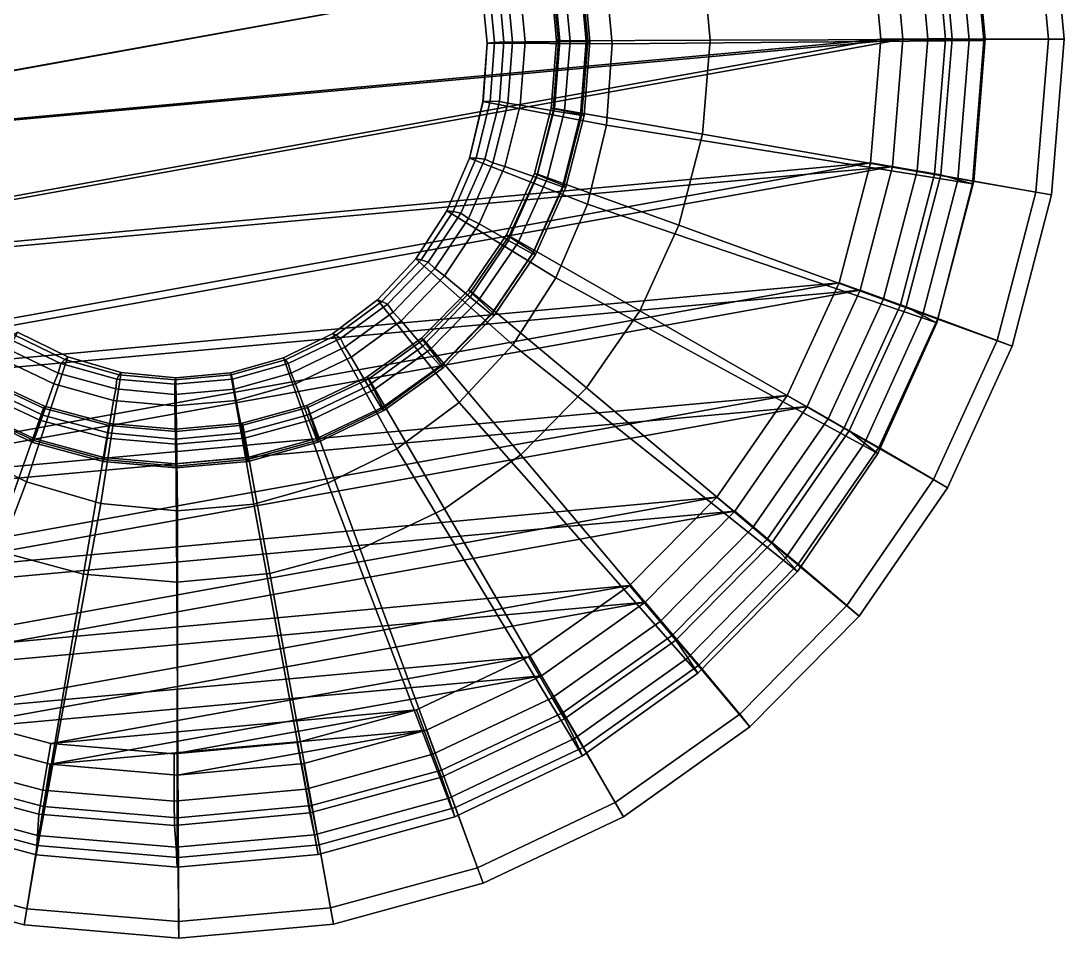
# Model space of a CAD drawing. Extents: x 0.43 to 2.23, y 0.05 to 1.87.
# Drawn here: x 1.174 to 2.232, y 0.051 to 0.981 of the extents above; entities that cross this region are included whole.
import ezdxf

# ---------------------------------------------------------------- set-up
doc = ezdxf.new("R2010")
doc.units = 0
doc.layers.add('NURBS', color=15, linetype='CONTINUOUS')

msp = doc.modelspace()

# ---------------------------------------------------------------- linework, layer by layer
at = {"layer": 'NURBS', "color": 0}
for points in [[(0.5882, 0.958073, 0.005028), (2.022212, 1.216756, 0.00505), (0.598737, 1.08731, 0.005031)], [(2.056283, 1.091575, 0.005048), (2.022212, 1.216756, 0.00505), (0.5882, 0.958073, 0.005028)], [(0.606541, 0.956554, 0.048668), (0.616936, 1.081928, 0.048703), (2.001336, 1.209126, 0.048917)], [(2.034323, 1.087738, 0.048889), (0.606541, 0.956554, 0.048668), (2.001336, 1.209126, 0.048917)], [(1.872671, 0.961257, 1.457897), (1.863856, 1.056388, 1.457897), (2.217054, 1.120073, 0.165889), (2.231674, 0.962263, 0.165889)], [(2.151714, 0.962257, 0.021922), (2.215684, 0.962297, 0.085466), (2.201337, 1.117199, 0.085466), (2.138426, 1.105884, 0.021926)], [(2.231674, 0.962263, 0.165889), (2.217054, 1.120073, 0.165889), (2.201337, 1.117199, 0.085466), (2.215684, 0.962297, 0.085466)], [(1.773354, 0.957722, 1.455545), (2.150216, 0.960888, 0.165731), (2.136716, 1.106175, 0.165731), (1.765565, 1.040324, 1.455545)], [(2.105533, 1.100649, 0.067969), (2.118157, 0.962767, 0.067934), (2.093632, 0.96266, 0.056622), (2.0814, 1.096273, 0.056656)], [(2.111461, 0.962335, 0.010368), (2.151714, 0.962257, 0.021922), (2.138426, 1.105884, 0.021926), (2.098819, 1.098991, 0.010371)], [(2.122077, 1.103227, 0.085706), (2.135223, 0.961453, 0.085706), (2.118157, 0.962767, 0.067934), (2.105533, 1.100649, 0.067969)], [(2.150216, 0.960888, 0.165731), (2.135223, 0.961453, 0.085706), (2.122077, 1.103227, 0.085706), (2.136716, 1.106175, 0.165731)], [(0.600149, 0.828902, 0.005025), (2.056283, 1.091575, 0.005048), (0.5882, 0.958073, 0.005028)], [(2.068232, 0.962404, 0.005045), (2.056283, 1.091575, 0.005048), (0.600149, 0.828902, 0.005025)], [(2.045793, 0.962453, 0.048857), (2.034323, 1.087738, 0.048889), (2.0814, 1.096273, 0.056656), (2.093632, 0.96266, 0.056622)], [(2.098819, 1.098991, 0.010371), (2.056283, 1.091575, 0.005048), (2.068232, 0.962404, 0.005045), (2.111461, 0.962335, 0.010368)], [(0.618011, 0.831268, 0.048637), (0.606541, 0.956554, 0.048668), (2.034323, 1.087738, 0.048889)], [(2.045793, 0.962453, 0.048857), (0.618011, 0.831268, 0.048637), (2.034323, 1.087738, 0.048889)], [(1.720391, 0.960787, 2.246788), (1.714031, 1.029395, 2.246788), (1.863856, 1.056388, 1.457897), (1.872671, 0.961257, 1.457897)], [(1.646605, 0.958265, 2.245336), (1.773354, 0.957722, 1.455545), (1.765565, 1.040324, 1.455545), (1.641028, 1.017413, 2.245336)], [(1.719084, 0.959737, 2.922357), (1.685115, 0.959577, 2.933205), (1.679133, 1.023673, 2.933205), (1.712562, 1.029666, 2.922357)], [(1.730797, 0.96052, 2.832299), (1.724217, 1.031384, 2.8323), (1.710819, 1.028878, 2.809785), (1.717148, 0.960658, 2.809785)], [(1.717148, 0.960658, 2.809785), (1.710819, 1.028878, 2.809785), (1.714031, 1.029395, 2.246788), (1.720391, 0.960787, 2.246788)], [(1.719084, 0.959737, 2.922357), (1.712562, 1.029666, 2.922357), (1.740263, 1.034609, 2.899843), (1.747222, 0.959918, 2.899843)], [(1.748623, 0.960342, 2.854814), (1.741714, 1.034656, 2.854814), (1.724217, 1.031384, 2.8323), (1.730797, 0.96052, 2.832299)], [(1.747222, 0.959918, 2.899843), (1.740263, 1.034609, 2.899843), (1.743873, 1.035155, 2.877328), (1.750855, 0.960133, 2.877328)], [(1.750855, 0.960133, 2.877328), (1.743873, 1.035155, 2.877328), (1.741714, 1.034656, 2.854814), (1.748623, 0.960342, 2.854814)], [(1.646617, 0.958267, 2.880184), (1.646605, 0.958265, 2.245336), (1.641028, 1.017413, 2.245336), (1.64104, 1.017415, 2.880184)], [(1.654143, 0.95891, 2.896141), (1.646617, 0.958267, 2.880184), (1.64104, 1.017415, 2.880184), (1.648556, 1.018454, 2.896141)], [(1.663767, 0.959573, 2.912098), (1.654143, 0.95891, 2.896141), (1.648556, 1.018454, 2.896141), (1.65814, 1.019859, 2.912098)], [(1.672288, 0.959394, 2.928056), (1.663767, 0.959573, 2.912098), (1.65814, 1.019859, 2.912098), (1.666486, 1.021467, 2.928056)], [(1.685101, 0.959575, 2.933689), (1.672288, 0.959394, 2.928056), (1.666486, 1.021467, 2.928056), (1.679118, 1.023671, 2.933689)], [(1.685115, 0.959577, 2.933205), (1.685101, 0.959575, 2.933689), (1.679118, 1.023671, 2.933689), (1.679133, 1.023673, 2.933205)], [(2.035398, 0.837078, 0.048823), (2.045793, 0.962453, 0.048857), (2.093632, 0.96266, 0.056622), (2.082546, 0.828951, 0.056586)], [(2.118157, 0.962767, 0.067934), (2.106718, 0.824787, 0.067897), (2.082546, 0.828951, 0.056586), (2.093632, 0.96266, 0.056622)], [(2.135223, 0.961453, 0.085706), (2.123796, 0.819623, 0.085706), (2.106718, 0.824787, 0.067897), (2.118157, 0.962767, 0.067934)], [(0.634219, 0.703722, 0.005022), (2.068232, 0.962404, 0.005045), (0.600149, 0.828902, 0.005025)], [(0.650998, 0.70988, 0.048609), (0.618011, 0.831268, 0.048637), (2.045793, 0.962453, 0.048857)], [(2.057695, 0.833167, 0.005042), (2.068232, 0.962404, 0.005045), (0.634219, 0.703722, 0.005022)], [(2.035398, 0.837078, 0.048823), (0.650998, 0.70988, 0.048609), (2.045793, 0.962453, 0.048857)], [(1.64248, 0.89916, 2.880183), (1.642468, 0.899159, 2.245336), (1.646605, 0.958265, 2.245336), (1.646617, 0.958267, 2.880184)], [(1.642468, 0.899159, 2.245336), (1.767576, 0.875178, 1.455545), (1.773354, 0.957722, 1.455545), (1.646605, 0.958265, 2.245336)], [(1.649787, 0.899388, 2.896141), (1.64248, 0.89916, 2.880183), (1.646617, 0.958267, 2.880184), (1.654143, 0.95891, 2.896141)], [(1.659161, 0.899289, 2.912098), (1.649787, 0.899388, 2.896141), (1.654143, 0.95891, 2.896141), (1.663767, 0.959573, 2.912098)], [(1.667598, 0.897328, 2.928056), (1.659161, 0.899289, 2.912098), (1.663767, 0.959573, 2.912098), (1.672288, 0.959394, 2.928056)], [(1.680203, 0.895481, 2.933689), (1.667598, 0.897328, 2.928056), (1.672288, 0.959394, 2.928056), (1.685101, 0.959575, 2.933689)], [(1.680218, 0.895483, 2.933205), (1.680203, 0.895481, 2.933689), (1.685101, 0.959575, 2.933689), (1.685115, 0.959577, 2.933205)], [(1.7137, 0.889806, 2.922357), (1.680218, 0.895483, 2.933205), (1.685115, 0.959577, 2.933205), (1.719084, 0.959737, 2.922357)], [(1.711669, 0.892412, 2.809785), (1.717148, 0.960658, 2.809785), (1.720391, 0.960787, 2.246788), (1.714851, 0.892151, 2.246788)], [(1.725147, 0.889633, 2.832299), (1.730797, 0.96052, 2.832299), (1.717148, 0.960658, 2.809785), (1.711669, 0.892412, 2.809785)], [(1.7137, 0.889806, 2.922357), (1.719084, 0.959737, 2.922357), (1.747222, 0.959918, 2.899843), (1.74143, 0.885221, 2.899843)], [(1.714851, 0.892151, 2.246788), (1.720391, 0.960787, 2.246788), (1.872671, 0.961257, 1.457897), (1.864961, 0.866083, 1.457897)], [(1.742752, 0.88601, 2.854814), (1.748623, 0.960342, 2.854814), (1.730797, 0.96052, 2.832299), (1.725147, 0.889633, 2.832299)], [(1.74143, 0.885221, 2.899843), (1.747222, 0.959918, 2.899843), (1.750855, 0.960133, 2.877328), (1.744982, 0.885098, 2.877328)], [(1.744982, 0.885098, 2.877328), (1.750855, 0.960133, 2.877328), (1.748623, 0.960342, 2.854814), (1.742752, 0.88601, 2.854814)], [(1.767576, 0.875178, 1.455545), (2.138695, 0.815561, 0.16573), (2.150216, 0.960888, 0.165731), (1.773354, 0.957722, 1.455545)], [(1.864961, 0.866083, 1.457897), (1.872671, 0.961257, 1.457897), (2.231674, 0.962263, 0.165889), (2.218861, 0.804379, 0.165889)], [(2.111461, 0.962335, 0.010368), (2.068232, 0.962404, 0.005045), (2.057695, 0.833167, 0.005042), (2.100313, 0.825608, 0.010365)], [(2.100313, 0.825608, 0.010365), (2.139999, 0.818558, 0.021919), (2.151714, 0.962257, 0.021922), (2.111461, 0.962335, 0.010368)], [(2.138695, 0.815561, 0.16573), (2.123796, 0.819623, 0.085706), (2.135223, 0.961453, 0.085706), (2.150216, 0.960888, 0.165731)], [(2.139999, 0.818558, 0.021919), (2.203085, 0.807321, 0.085466), (2.215684, 0.962297, 0.085466), (2.151714, 0.962257, 0.021922)], [(2.218861, 0.804379, 0.165889), (2.231674, 0.962263, 0.165889), (2.215684, 0.962297, 0.085466), (2.203085, 0.807321, 0.085466)], [(1.628755, 0.841891, 2.880183), (1.628742, 0.841889, 2.245336), (1.642468, 0.899159, 2.245336), (1.64248, 0.89916, 2.880183)], [(1.628742, 0.841889, 2.245336), (1.748408, 0.795199, 1.455544), (1.767576, 0.875178, 1.455545), (1.642468, 0.899159, 2.245336)], [(1.635622, 0.841697, 2.89614), (1.628755, 0.841891, 2.880183), (1.64248, 0.89916, 2.880183), (1.649787, 0.899388, 2.896141)], [(1.644461, 0.840838, 2.912098), (1.635622, 0.841697, 2.89614), (1.649787, 0.899388, 2.896141), (1.659161, 0.899289, 2.912098)], [(1.652559, 0.837155, 2.928056), (1.644461, 0.840838, 2.912098), (1.659161, 0.899289, 2.912098), (1.667598, 0.897328, 2.928056)], [(1.664574, 0.833336, 2.933689), (1.652559, 0.837155, 2.928056), (1.667598, 0.897328, 2.928056), (1.680203, 0.895481, 2.933689)], [(1.664589, 0.833338, 2.933205), (1.664574, 0.833336, 2.933689), (1.680203, 0.895481, 2.933689), (1.680218, 0.895483, 2.933205)], [(1.696576, 0.821998, 2.922357), (1.664589, 0.833338, 2.933205), (1.680218, 0.895483, 2.933205), (1.7137, 0.889806, 2.922357)], [(1.69455, 0.826214, 2.809785), (1.711669, 0.892412, 2.809785), (1.714851, 0.892151, 2.246788), (1.697579, 0.825571, 2.246788)], [(1.707439, 0.820878, 2.832299), (1.725147, 0.889633, 2.832299), (1.711669, 0.892412, 2.809785), (1.69455, 0.826214, 2.809785)], [(1.696576, 0.821998, 2.922357), (1.7137, 0.889806, 2.922357), (1.74143, 0.885221, 2.899843), (1.723061, 0.812786, 2.899842)], [(1.697579, 0.825571, 2.246788), (1.714851, 0.892151, 2.246788), (1.864961, 0.866083, 1.457897), (1.840961, 0.773758, 1.457897)], [(1.72428, 0.81392, 2.854814), (1.742752, 0.88601, 2.854814), (1.725147, 0.889633, 2.832299), (1.707439, 0.820878, 2.832299)], [(1.723061, 0.812786, 2.899842), (1.74143, 0.885221, 2.899843), (1.744982, 0.885098, 2.877328), (1.726433, 0.812332, 2.877328)], [(1.726433, 0.812332, 2.877328), (1.744982, 0.885098, 2.877328), (1.742752, 0.88601, 2.854814), (1.72428, 0.81392, 2.854814)], [(1.748408, 0.795199, 1.455544), (2.102505, 0.674612, 0.16573), (2.138695, 0.815561, 0.16573), (1.767576, 0.875178, 1.455545)], [(1.840961, 0.773758, 1.457897), (1.864961, 0.866083, 1.457897), (2.218861, 0.804379, 0.165889), (2.179007, 0.65122, 0.165889)], [(0.704499, 0.596075, 0.048586), (0.650998, 0.70988, 0.048609), (2.035398, 0.837078, 0.048823)], [(2.003453, 0.715423, 0.048787), (0.704499, 0.596075, 0.048586), (2.035398, 0.837078, 0.048823)], [(1.605858, 0.788199, 2.880183), (1.605846, 0.788197, 2.245336), (1.628742, 0.841889, 2.245336), (1.628755, 0.841891, 2.880183)], [(1.605846, 0.788197, 2.245336), (1.716432, 0.720217, 1.455544), (1.748408, 0.795199, 1.455544), (1.628742, 0.841889, 2.245336)], [(1.612077, 0.787588, 2.89614), (1.605858, 0.788199, 2.880183), (1.628755, 0.841891, 2.880183), (1.635622, 0.841697, 2.89614)], [(1.620113, 0.785997, 2.912098), (1.612077, 0.787588, 2.89614), (1.635622, 0.841697, 2.89614), (1.644461, 0.840838, 2.912098)], [(1.627627, 0.780704, 2.928056), (1.620113, 0.785997, 2.912098), (1.644461, 0.840838, 2.912098), (1.652559, 0.837155, 2.928056)], [(1.638689, 0.77503, 2.933689), (1.627627, 0.780704, 2.928056), (1.652559, 0.837155, 2.928056), (1.664574, 0.833336, 2.933689)], [(2.003453, 0.715423, 0.048787), (2.035398, 0.837078, 0.048823), (2.082546, 0.828951, 0.056586), (2.048477, 0.69921, 0.056547)], [(0.689376, 0.586335, 0.00502), (2.057695, 0.833167, 0.005042), (0.634219, 0.703722, 0.005022)], [(2.024994, 0.707792, 0.005039), (2.057695, 0.833167, 0.005042), (0.689376, 0.586335, 0.00502)], [(1.638703, 0.775031, 2.933205), (1.638689, 0.77503, 2.933689), (1.664574, 0.833336, 2.933689), (1.664589, 0.833338, 2.933205)], [(1.668231, 0.758373, 2.922357), (1.638703, 0.775031, 2.933205), (1.664589, 0.833338, 2.933205), (1.696576, 0.821998, 2.922357)], [(1.666309, 0.764076, 2.809785), (1.69455, 0.826214, 2.809785), (1.697579, 0.825571, 2.246788), (1.6691, 0.763072, 2.246788)], [(1.678211, 0.756344, 2.832299), (1.707439, 0.820878, 2.832299), (1.69455, 0.826214, 2.809785), (1.666309, 0.764076, 2.809785)], [(1.6691, 0.763072, 2.246788), (1.697579, 0.825571, 2.246788), (1.840961, 0.773758, 1.457897), (1.801401, 0.687088, 1.457897)], [(2.100313, 0.825608, 0.010365), (2.057695, 0.833167, 0.005042), (2.024994, 0.707792, 0.005039), (2.065717, 0.692967, 0.010362)], [(2.106718, 0.824787, 0.067897), (2.071562, 0.6909, 0.067857), (2.048477, 0.69921, 0.056547), (2.082546, 0.828951, 0.056586)], [(2.065717, 0.692967, 0.010362), (2.10364, 0.679152, 0.021915), (2.139999, 0.818558, 0.021919), (2.100313, 0.825608, 0.010365)], [(1.668231, 0.758373, 2.922357), (1.696576, 0.821998, 2.922357), (1.723061, 0.812786, 2.899842), (1.692674, 0.744816, 2.899842)], [(1.693769, 0.74626, 2.854814), (1.72428, 0.81392, 2.854814), (1.707439, 0.820878, 2.832299), (1.678211, 0.756344, 2.832299)], [(2.123796, 0.819623, 0.085706), (2.088143, 0.682045, 0.085705), (2.071562, 0.6909, 0.067857), (2.106718, 0.824787, 0.067897)], [(2.102505, 0.674612, 0.16573), (2.088143, 0.682045, 0.085705), (2.123796, 0.819623, 0.085706), (2.138695, 0.815561, 0.16573)], [(2.10364, 0.679152, 0.021915), (2.163923, 0.65698, 0.085466), (2.203085, 0.807321, 0.085466), (2.139999, 0.818558, 0.021919)], [(1.692674, 0.744816, 2.899842), (1.723061, 0.812786, 2.899842), (1.726433, 0.812332, 2.877328), (1.695772, 0.744044, 2.877328)], [(1.695772, 0.744044, 2.877328), (1.726433, 0.812332, 2.877328), (1.72428, 0.81392, 2.854814), (1.693769, 0.74626, 2.854814)], [(2.179007, 0.65122, 0.165889), (2.218861, 0.804379, 0.165889), (2.203085, 0.807321, 0.085466), (2.163923, 0.65698, 0.085466)], [(1.716432, 0.720217, 1.455544), (2.042745, 0.542322, 0.16573), (2.102505, 0.674612, 0.16573), (1.748408, 0.795199, 1.455544)], [(1.574486, 0.739716, 2.880183), (1.574474, 0.739714, 2.245336), (1.605846, 0.788197, 2.245336), (1.605858, 0.788199, 2.880183)], [(1.574474, 0.739714, 2.245336), (1.67262, 0.652508, 1.455544), (1.716432, 0.720217, 1.455544), (1.605846, 0.788197, 2.245336)], [(1.579869, 0.738708, 2.89614), (1.574486, 0.739716, 2.880183), (1.605858, 0.788199, 2.880183), (1.612077, 0.787588, 2.89614)], [(1.586859, 0.736431, 2.912098), (1.579869, 0.738708, 2.89614), (1.612077, 0.787588, 2.89614), (1.620113, 0.785997, 2.912098)], [(1.593561, 0.72969, 2.928055), (1.586859, 0.736431, 2.912098), (1.620113, 0.785997, 2.912098), (1.627627, 0.780704, 2.928056)], [(1.603333, 0.722332, 2.933688), (1.593561, 0.72969, 2.928055), (1.627627, 0.780704, 2.928056), (1.638689, 0.77503, 2.933689)], [(1.603347, 0.722334, 2.933205), (1.603333, 0.722332, 2.933688), (1.638689, 0.77503, 2.933689), (1.638703, 0.775031, 2.933205)], [(1.629526, 0.700865, 2.922357), (1.603347, 0.722334, 2.933205), (1.638703, 0.775031, 2.933205), (1.668231, 0.758373, 2.922357)], [(1.801401, 0.687088, 1.457897), (1.840961, 0.773758, 1.457897), (2.179007, 0.65122, 0.165889), (2.113321, 0.507438, 0.165888)], [(1.627805, 0.707886, 2.809784), (1.666309, 0.764076, 2.809785), (1.6691, 0.763072, 2.246788), (1.63028, 0.706551, 2.246788)], [(1.638351, 0.697992, 2.832299), (1.678211, 0.756344, 2.832299), (1.666309, 0.764076, 2.809785), (1.627805, 0.707886, 2.809784)], [(1.63028, 0.706551, 2.246788), (1.6691, 0.763072, 2.246788), (1.801401, 0.687088, 1.457897), (1.747481, 0.608705, 1.457897)], [(1.629526, 0.700865, 2.922357), (1.668231, 0.758373, 2.922357), (1.692674, 0.744816, 2.899842), (1.651193, 0.683375, 2.899842)], [(1.652145, 0.685088, 2.854814), (1.693769, 0.74626, 2.854814), (1.678211, 0.756344, 2.832299), (1.638351, 0.697992, 2.832299)], [(1.651193, 0.683375, 2.899842), (1.692674, 0.744816, 2.899842), (1.695772, 0.744044, 2.877328), (1.653929, 0.682309, 2.877328)], [(1.653929, 0.682309, 2.877328), (1.695772, 0.744044, 2.877328), (1.693769, 0.74626, 2.854814), (1.652145, 0.685088, 2.854814)], [(1.535591, 0.697915, 2.880183), (1.535579, 0.697913, 2.245336), (1.574474, 0.739714, 2.245336), (1.574486, 0.739716, 2.880183)], [(1.535579, 0.697913, 2.245336), (1.618302, 0.594131, 1.455544), (1.67262, 0.652508, 1.455544), (1.574474, 0.739714, 2.245336)], [(1.539975, 0.69654, 2.89614), (1.535591, 0.697915, 2.880183), (1.574486, 0.739716, 2.880183), (1.579869, 0.738708, 2.89614)], [(1.545708, 0.693648, 2.912098), (1.539975, 0.69654, 2.89614), (1.579869, 0.738708, 2.89614), (1.586859, 0.736431, 2.912098)], [(1.551396, 0.685662, 2.928055), (1.545708, 0.693648, 2.912098), (1.586859, 0.736431, 2.912098), (1.593561, 0.72969, 2.928055)], [(1.559581, 0.676845, 2.933688), (1.551396, 0.685662, 2.928055), (1.593561, 0.72969, 2.928055), (1.603333, 0.722332, 2.933688)], [(1.559595, 0.676847, 2.933205), (1.559581, 0.676845, 2.933688), (1.603333, 0.722332, 2.933688), (1.603347, 0.722334, 2.933205)], [(1.581638, 0.65122, 2.922356), (1.559595, 0.676847, 2.933205), (1.603347, 0.722334, 2.933205), (1.629526, 0.700865, 2.922357)], [(1.67262, 0.652508, 1.455544), (1.961231, 0.422711, 0.165729), (2.042745, 0.542322, 0.16573), (1.716432, 0.720217, 1.455544)], [(0.776891, 0.493315, 0.048568), (0.704499, 0.596075, 0.048586), (2.003453, 0.715423, 0.048787)], [(1.950928, 0.601184, 0.04875), (0.776891, 0.493315, 0.048568), (2.003453, 0.715423, 0.048787)], [(1.950928, 0.601184, 0.04875), (2.003453, 0.715423, 0.048787), (2.048477, 0.69921, 0.056547), (1.992462, 0.577377, 0.056508)], [(0.763944, 0.48031, 0.005019), (2.024994, 0.707792, 0.005039), (0.689376, 0.586335, 0.00502)], [(1.971121, 0.590086, 0.005035), (2.024994, 0.707792, 0.005039), (0.763944, 0.48031, 0.005019)], [(1.580209, 0.65935, 2.809784), (1.627805, 0.707886, 2.809784), (1.63028, 0.706551, 2.246788), (1.582297, 0.657726, 2.246788)], [(1.589069, 0.647594, 2.832299), (1.638351, 0.697992, 2.832299), (1.627805, 0.707886, 2.809784), (1.580209, 0.65935, 2.809784)], [(1.581638, 0.65122, 2.922356), (1.629526, 0.700865, 2.922357), (1.651193, 0.683375, 2.899842), (1.599877, 0.630329, 2.899842)], [(1.582297, 0.657726, 2.246788), (1.63028, 0.706551, 2.246788), (1.747481, 0.608705, 1.457897), (1.680841, 0.540992, 1.457897)], [(2.065717, 0.692967, 0.010362), (2.024994, 0.707792, 0.005039), (1.971121, 0.590086, 0.005035), (2.008722, 0.56844, 0.010358)], [(2.071562, 0.6909, 0.067857), (2.013757, 0.565176, 0.067817), (1.992462, 0.577377, 0.056508), (2.048477, 0.69921, 0.056547)], [(1.490356, 0.664066, 2.880183), (1.490344, 0.664064, 2.245335), (1.535579, 0.697913, 2.245336), (1.535591, 0.697915, 2.880183)], [(1.490344, 0.664064, 2.245335), (1.55513, 0.54686, 1.455544), (1.618302, 0.594131, 1.455544), (1.535579, 0.697913, 2.245336)], [(1.493609, 0.662365, 2.89614), (1.490356, 0.664066, 2.880183), (1.535591, 0.697915, 2.880183), (1.539975, 0.69654, 2.89614)], [(1.49791, 0.658946, 2.912097), (1.493609, 0.662365, 2.89614), (1.539975, 0.69654, 2.89614), (1.545708, 0.693648, 2.912098)], [(1.502411, 0.649959, 2.928055), (1.49791, 0.658946, 2.912097), (1.545708, 0.693648, 2.912098), (1.551396, 0.685662, 2.928055)], [(1.600674, 0.632262, 2.854814), (1.652145, 0.685088, 2.854814), (1.638351, 0.697992, 2.832299), (1.589069, 0.647594, 2.832299)], [(2.008722, 0.56844, 0.010358), (2.043739, 0.548274, 0.021911), (2.10364, 0.679152, 0.021915), (2.065717, 0.692967, 0.010362)], [(2.088143, 0.682045, 0.085705), (2.029347, 0.552899, 0.085705), (2.013757, 0.565176, 0.067817), (2.071562, 0.6909, 0.067857)], [(1.508762, 0.63995, 2.933688), (1.502411, 0.649959, 2.928055), (1.551396, 0.685662, 2.928055), (1.559581, 0.676845, 2.933688)], [(1.599877, 0.630329, 2.899842), (1.651193, 0.683375, 2.899842), (1.653929, 0.682309, 2.877328), (1.602177, 0.629004, 2.877328)], [(1.602177, 0.629004, 2.877328), (1.653929, 0.682309, 2.877328), (1.652145, 0.685088, 2.854814), (1.600674, 0.632262, 2.854814)], [(1.747481, 0.608705, 1.457897), (1.801401, 0.687088, 1.457897), (2.113321, 0.507438, 0.165888), (2.023799, 0.377403, 0.165888)], [(2.042745, 0.542322, 0.16573), (2.029347, 0.552899, 0.085705), (2.088143, 0.682045, 0.085705), (2.102505, 0.674612, 0.16573)], [(2.043739, 0.548274, 0.021911), (2.099389, 0.515841, 0.085465), (2.163923, 0.65698, 0.085466), (2.10364, 0.679152, 0.021915)], [(1.508777, 0.639952, 2.933204), (1.508762, 0.63995, 2.933688), (1.559581, 0.676845, 2.933688), (1.559595, 0.676847, 2.933205)], [(1.526021, 0.610947, 2.922356), (1.508777, 0.639952, 2.933204), (1.559595, 0.676847, 2.933205), (1.581638, 0.65122, 2.922356)], [(1.170639, 0.665425, 2.245335), (1.108651, 0.548761, 1.455543), (1.179612, 0.51343, 1.455543), (1.221451, 0.640126, 2.245335)], [(1.157114, 0.650202, 2.928055), (1.161105, 0.659007, 2.912097), (1.21453, 0.633423, 2.912097), (1.2119, 0.623832, 2.928055)], [(1.161105, 0.659007, 2.912097), (1.166403, 0.663086, 2.89614), (1.218356, 0.637716, 2.89614), (1.21453, 0.633423, 2.912097)], [(1.166403, 0.663086, 2.89614), (1.170651, 0.665427, 2.880183), (1.221463, 0.640128, 2.880183), (1.218356, 0.637716, 2.89614)], [(1.170651, 0.665427, 2.880183), (1.170639, 0.665425, 2.245335), (1.221451, 0.640126, 2.245335), (1.221463, 0.640128, 2.880183)], [(1.440154, 0.639197, 2.880183), (1.440142, 0.639195, 2.245335), (1.490344, 0.664064, 2.245335), (1.490356, 0.664066, 2.880183)], [(1.440142, 0.639195, 2.245335), (1.485022, 0.51213, 1.455544), (1.55513, 0.54686, 1.455544), (1.490344, 0.664064, 2.245335)], [(1.442178, 0.637223, 2.89614), (1.440154, 0.639197, 2.880183), (1.490356, 0.664066, 2.880183), (1.493609, 0.662365, 2.89614)], [(1.444918, 0.633381, 2.912097), (1.442178, 0.637223, 2.89614), (1.493609, 0.662365, 2.89614), (1.49791, 0.658946, 2.912097)], [(1.448097, 0.623666, 2.928055), (1.444918, 0.633381, 2.912097), (1.49791, 0.658946, 2.912097), (1.502411, 0.649959, 2.928055)], [(1.524966, 0.619945, 2.809784), (1.580209, 0.65935, 2.809784), (1.582297, 0.657726, 2.246788), (1.52661, 0.618081, 2.246788)], [(1.531865, 0.606683, 2.832299), (1.589069, 0.647594, 2.832299), (1.580209, 0.65935, 2.809784), (1.524966, 0.619945, 2.809784)], [(1.52661, 0.618081, 2.246788), (1.582297, 0.657726, 2.246788), (1.680841, 0.540992, 1.457897), (1.603504, 0.486006, 1.457897)], [(2.113321, 0.507438, 0.165888), (2.179007, 0.65122, 0.165889), (2.163923, 0.65698, 0.085466), (2.099389, 0.515841, 0.085465)], [(1.150673, 0.640015, 2.933688), (1.157114, 0.650202, 2.928055), (1.2119, 0.623832, 2.928055), (1.207474, 0.612813, 2.933688)], [(1.452422, 0.612769, 2.933688), (1.448097, 0.623666, 2.928055), (1.502411, 0.649959, 2.928055), (1.508762, 0.63995, 2.933688)], [(1.526021, 0.610947, 2.922356), (1.581638, 0.65122, 2.922356), (1.599877, 0.630329, 2.899842), (1.540287, 0.587292, 2.899842)], [(1.540918, 0.589386, 2.854814), (1.600674, 0.632262, 2.854814), (1.589069, 0.647594, 2.832299), (1.531865, 0.606683, 2.832299)], [(1.618302, 0.594131, 1.455544), (1.860438, 0.319413, 0.165729), (1.961231, 0.422711, 0.165729), (1.67262, 0.652508, 1.455544)], [(1.134219, 0.610881, 2.922356), (1.150688, 0.640017, 2.933204), (1.207489, 0.612815, 2.933204), (1.196357, 0.581225, 2.922356)], [(1.150688, 0.640017, 2.933204), (1.150673, 0.640015, 2.933688), (1.207474, 0.612813, 2.933688), (1.207489, 0.612815, 2.933204)], [(1.221451, 0.640126, 2.245335), (1.179612, 0.51343, 1.455543), (1.255048, 0.491657, 1.455543), (1.275468, 0.624535, 2.245335)], [(1.21453, 0.633423, 2.912097), (1.218356, 0.637716, 2.89614), (1.273608, 0.622128, 2.89614), (1.271371, 0.61775, 2.912097)], [(1.218356, 0.637716, 2.89614), (1.221463, 0.640128, 2.880183), (1.27548, 0.624537, 2.880183), (1.273608, 0.622128, 2.89614)], [(1.221463, 0.640128, 2.880183), (1.221451, 0.640126, 2.245335), (1.275468, 0.624535, 2.245335), (1.27548, 0.624537, 2.880183)], [(1.386512, 0.624064, 2.880183), (1.3865, 0.624063, 2.245335), (1.440142, 0.639195, 2.245335), (1.440154, 0.639197, 2.880183)], [(1.3865, 0.624063, 2.245335), (1.410108, 0.490997, 1.455544), (1.485022, 0.51213, 1.455544), (1.440142, 0.639195, 2.245335)], [(1.387245, 0.621878, 2.89614), (1.386512, 0.624064, 2.880183), (1.440154, 0.639197, 2.880183), (1.442178, 0.637223, 2.89614)], [(1.388342, 0.617729, 2.912097), (1.387245, 0.621878, 2.89614), (1.442178, 0.637223, 2.89614), (1.444918, 0.633381, 2.912097)], [(1.452436, 0.612771, 2.933204), (1.452422, 0.612769, 2.933688), (1.508762, 0.63995, 2.933688), (1.508777, 0.639952, 2.933204)], [(1.464365, 0.58127, 2.922356), (1.452436, 0.612771, 2.933204), (1.508777, 0.639952, 2.933204), (1.526021, 0.610947, 2.922356)], [(1.2119, 0.623832, 2.928055), (1.21453, 0.633423, 2.912097), (1.271371, 0.61775, 2.912097), (1.270182, 0.607665, 2.928055)], [(1.275468, 0.624535, 2.245335), (1.255048, 0.491657, 1.455543), (1.332666, 0.484103, 1.455543), (1.331047, 0.619126, 2.245335)], [(1.273608, 0.622128, 2.89614), (1.27548, 0.624537, 2.880183), (1.331059, 0.619128, 2.880183), (1.33048, 0.616794, 2.89614)], [(1.27548, 0.624537, 2.880183), (1.275468, 0.624535, 2.245335), (1.331047, 0.619126, 2.245335), (1.331059, 0.619128, 2.880183)], [(1.390103, 0.60758, 2.928055), (1.388342, 0.617729, 2.912097), (1.444918, 0.633381, 2.912097), (1.448097, 0.623666, 2.928055)], [(1.540287, 0.587292, 2.899842), (1.599877, 0.630329, 2.899842), (1.602177, 0.629004, 2.877328), (1.542088, 0.585748, 2.877327)], [(1.542088, 0.585748, 2.877327), (1.602177, 0.629004, 2.877328), (1.600674, 0.632262, 2.854814), (1.540918, 0.589386, 2.854814)], [(1.134958, 0.617138, 2.246788), (1.197005, 0.588175, 2.246788), (1.14581, 0.444459, 1.457896), (1.059659, 0.484604, 1.457896)], [(1.129361, 0.605954, 2.832299), (1.193146, 0.576002, 2.832299), (1.197936, 0.590294, 2.809784), (1.136364, 0.619108, 2.809784)], [(1.136364, 0.619108, 2.809784), (1.197936, 0.590294, 2.809784), (1.197005, 0.588175, 2.246788), (1.134958, 0.617138, 2.246788)], [(1.207474, 0.612813, 2.933688), (1.2119, 0.623832, 2.928055), (1.270182, 0.607665, 2.928055), (1.267907, 0.59615, 2.933688)], [(1.270182, 0.607665, 2.928055), (1.271371, 0.61775, 2.912097), (1.329901, 0.612465, 2.912097), (1.330191, 0.602192, 2.928055)], [(1.271371, 0.61775, 2.912097), (1.273608, 0.622128, 2.89614), (1.33048, 0.616794, 2.89614), (1.329901, 0.612465, 2.912097)], [(1.329901, 0.612465, 2.912097), (1.33048, 0.616794, 2.89614), (1.387245, 0.621878, 2.89614), (1.388342, 0.617729, 2.912097)], [(1.330191, 0.602192, 2.928055), (1.329901, 0.612465, 2.912097), (1.388342, 0.617729, 2.912097), (1.390103, 0.60758, 2.928055)], [(1.33048, 0.616794, 2.89614), (1.331059, 0.619128, 2.880183), (1.386512, 0.624064, 2.880183), (1.387245, 0.621878, 2.89614)], [(1.331059, 0.619128, 2.880183), (1.331047, 0.619126, 2.245335), (1.3865, 0.624063, 2.245335), (1.386512, 0.624064, 2.880183)], [(1.331047, 0.619126, 2.245335), (1.332666, 0.484103, 1.455543), (1.410108, 0.490997, 1.455544), (1.3865, 0.624063, 2.245335)], [(1.392271, 0.596128, 2.933688), (1.390103, 0.60758, 2.928055), (1.448097, 0.623666, 2.928055), (1.452422, 0.612769, 2.933688)], [(1.463755, 0.590866, 2.809784), (1.524966, 0.619945, 2.809784), (1.52661, 0.618081, 2.246788), (1.464911, 0.58882, 2.246788)], [(1.468475, 0.5765, 2.832299), (1.531865, 0.606683, 2.832299), (1.524966, 0.619945, 2.809784), (1.463755, 0.590866, 2.809784)], [(1.464911, 0.58882, 2.246788), (1.52661, 0.618081, 2.246788), (1.603504, 0.486006, 1.457897), (1.517822, 0.445418, 1.457896)], [(1.120337, 0.588806, 2.854813), (1.187, 0.557368, 2.854813), (1.193146, 0.576002, 2.832299), (1.129361, 0.605954, 2.832299)], [(1.134219, 0.610881, 2.922356), (1.196357, 0.581225, 2.922356), (1.187149, 0.555422, 2.899842), (1.1206, 0.587076, 2.899842)], [(1.196357, 0.581225, 2.922356), (1.207489, 0.612815, 2.933204), (1.267922, 0.596152, 2.933204), (1.262473, 0.563068, 2.922356)], [(1.207489, 0.612815, 2.933204), (1.207474, 0.612813, 2.933688), (1.267907, 0.59615, 2.933688), (1.267922, 0.596152, 2.933204)], [(1.267907, 0.59615, 2.933688), (1.270182, 0.607665, 2.928055), (1.330191, 0.602192, 2.928055), (1.330136, 0.590531, 2.933688)], [(1.330136, 0.590531, 2.933688), (1.330191, 0.602192, 2.928055), (1.390103, 0.60758, 2.928055), (1.392271, 0.596128, 2.933688)], [(1.392285, 0.596129, 2.933204), (1.392271, 0.596128, 2.933688), (1.452422, 0.612769, 2.933688), (1.452436, 0.612771, 2.933204)], [(1.398545, 0.56309, 2.922356), (1.392285, 0.596129, 2.933204), (1.452436, 0.612771, 2.933204), (1.464365, 0.58127, 2.922356)], [(1.464365, 0.58127, 2.922356), (1.526021, 0.610947, 2.922356), (1.540287, 0.587292, 2.899842), (1.474232, 0.55557, 2.899842)], [(1.474695, 0.557764, 2.854814), (1.540918, 0.589386, 2.854814), (1.531865, 0.606683, 2.832299), (1.468475, 0.5765, 2.832299)], [(1.680841, 0.540992, 1.457897), (1.747481, 0.608705, 1.457897), (2.023799, 0.377403, 0.165888), (1.913162, 0.265066, 0.165888)], [(0.86597, 0.404721, 0.048556), (0.776891, 0.493315, 0.048568), (1.950928, 0.601184, 0.04875)], [(1.879421, 0.497836, 0.048713), (0.86597, 0.404721, 0.048556), (1.950928, 0.601184, 0.04875)], [(1.262473, 0.563068, 2.922356), (1.267922, 0.596152, 2.933204), (1.330151, 0.590533, 2.933204), (1.330559, 0.556961, 2.922356)], [(1.267922, 0.596152, 2.933204), (1.267907, 0.59615, 2.933688), (1.330136, 0.590531, 2.933688), (1.330151, 0.590533, 2.933204)], [(1.330151, 0.590533, 2.933204), (1.330136, 0.590531, 2.933688), (1.392271, 0.596128, 2.933688), (1.392285, 0.596129, 2.933204)], [(1.330559, 0.556961, 2.922356), (1.330151, 0.590533, 2.933204), (1.392285, 0.596129, 2.933204), (1.398545, 0.56309, 2.922356)], [(1.55513, 0.54686, 1.455544), (1.743431, 0.235568, 0.165729), (1.860438, 0.319413, 0.165729), (1.618302, 0.594131, 1.455544)], [(1.879421, 0.497836, 0.048713), (1.950928, 0.601184, 0.04875), (1.992462, 0.577377, 0.056508), (1.916201, 0.467159, 0.056469)], [(0.855657, 0.388867, 0.005018), (1.971121, 0.590086, 0.005035), (0.763944, 0.48031, 0.005019)], [(1.897714, 0.483628, 0.005032), (1.971121, 0.590086, 0.005035), (0.855657, 0.388867, 0.005018)], [(1.119021, 0.585347, 2.877327), (1.186093, 0.553581, 2.877327), (1.187, 0.557368, 2.854813), (1.120337, 0.588806, 2.854813)], [(1.1206, 0.587076, 2.899842), (1.187149, 0.555422, 2.899842), (1.186093, 0.553581, 2.877327), (1.119021, 0.585347, 2.877327)], [(1.197005, 0.588175, 2.246788), (1.263055, 0.570505, 2.246788), (1.237522, 0.419973, 1.457896), (1.14581, 0.444459, 1.457896)], [(1.193146, 0.576002, 2.832299), (1.261037, 0.55771, 2.832299), (1.263476, 0.572707, 2.809784), (1.197936, 0.590294, 2.809784)], [(1.197936, 0.590294, 2.809784), (1.263476, 0.572707, 2.809784), (1.263055, 0.570505, 2.246788), (1.197005, 0.588175, 2.246788)], [(1.398436, 0.572997, 2.809784), (1.463755, 0.590866, 2.809784), (1.464911, 0.58882, 2.246788), (1.399074, 0.570833, 2.246788)], [(1.400825, 0.557963, 2.832299), (1.468475, 0.5765, 2.832299), (1.463755, 0.590866, 2.809784), (1.398436, 0.572997, 2.809784)], [(1.399074, 0.570833, 2.246788), (1.464911, 0.58882, 2.246788), (1.517822, 0.445418, 1.457896), (1.426398, 0.42046, 1.457896)], [(1.474232, 0.55557, 2.899842), (1.540287, 0.587292, 2.899842), (1.542088, 0.585748, 2.877327), (1.475487, 0.553855, 2.877327)], [(1.475487, 0.553855, 2.877327), (1.542088, 0.585748, 2.877327), (1.540918, 0.589386, 2.854814), (1.474695, 0.557764, 2.854814)], [(2.008722, 0.56844, 0.010358), (1.971121, 0.590086, 0.005035), (1.897714, 0.483628, 0.005032), (1.931061, 0.455812, 0.010355)], [(1.187, 0.557368, 2.854813), (1.257949, 0.538156, 2.854813), (1.261037, 0.55771, 2.832299), (1.193146, 0.576002, 2.832299)], [(1.196357, 0.581225, 2.922356), (1.262473, 0.563068, 2.922356), (1.257964, 0.536053, 2.899842), (1.187149, 0.555422, 2.899842)], [(1.261037, 0.55771, 2.832299), (1.330972, 0.551636, 2.832299), (1.330993, 0.566883, 2.809784), (1.263476, 0.572707, 2.809784)], [(1.263476, 0.572707, 2.809784), (1.330993, 0.566883, 2.809784), (1.3311, 0.564666, 2.246788), (1.263055, 0.570505, 2.246788)], [(1.330972, 0.551636, 2.832299), (1.400825, 0.557963, 2.832299), (1.398436, 0.572997, 2.809784), (1.330993, 0.566883, 2.809784)], [(1.330993, 0.566883, 2.809784), (1.398436, 0.572997, 2.809784), (1.399074, 0.570833, 2.246788), (1.3311, 0.564666, 2.246788)], [(1.398545, 0.56309, 2.922356), (1.464365, 0.58127, 2.922356), (1.474232, 0.55557, 2.899842), (1.40372, 0.536128, 2.899842)], [(1.404016, 0.538357, 2.854813), (1.474695, 0.557764, 2.854814), (1.468475, 0.5765, 2.832299), (1.400825, 0.557963, 2.832299)], [(2.013757, 0.565176, 0.067817), (1.935061, 0.451437, 0.067777), (1.916201, 0.467159, 0.056469), (1.992462, 0.577377, 0.056508)], [(1.263055, 0.570505, 2.246788), (1.3311, 0.564666, 2.246788), (1.332008, 0.411892, 1.457896), (1.237522, 0.419973, 1.457896)], [(1.262473, 0.563068, 2.922356), (1.330559, 0.556961, 2.922356), (1.330893, 0.529555, 2.899842), (1.257964, 0.536053, 2.899842)], [(1.330559, 0.556961, 2.922356), (1.398545, 0.56309, 2.922356), (1.40372, 0.536128, 2.899842), (1.330893, 0.529555, 2.899842)], [(1.3311, 0.564666, 2.246788), (1.399074, 0.570833, 2.246788), (1.426398, 0.42046, 1.457896), (1.332008, 0.411892, 1.457896)], [(1.931061, 0.455812, 0.010355), (1.962119, 0.429903, 0.021907), (2.043739, 0.548274, 0.021911), (2.008722, 0.56844, 0.010358)], [(2.029347, 0.552899, 0.085705), (1.949195, 0.43611, 0.085705), (1.935061, 0.451437, 0.067777), (2.013757, 0.565176, 0.067817)], [(1.186093, 0.553581, 2.877327), (1.257469, 0.534156, 2.877327), (1.257949, 0.538156, 2.854813), (1.187, 0.557368, 2.854813)], [(1.187149, 0.555422, 2.899842), (1.257964, 0.536053, 2.899842), (1.257469, 0.534156, 2.877327), (1.186093, 0.553581, 2.877327)], [(1.257949, 0.538156, 2.854813), (1.331028, 0.531754, 2.854813), (1.330972, 0.551636, 2.832299), (1.261037, 0.55771, 2.832299)], [(1.331028, 0.531754, 2.854813), (1.404016, 0.538357, 2.854813), (1.400825, 0.557963, 2.832299), (1.330972, 0.551636, 2.832299)], [(1.40372, 0.536128, 2.899842), (1.474232, 0.55557, 2.899842), (1.475487, 0.553855, 2.877327), (1.404399, 0.534295, 2.877327)], [(1.404399, 0.534295, 2.877327), (1.475487, 0.553855, 2.877327), (1.474695, 0.557764, 2.854814), (1.404016, 0.538357, 2.854813)], [(1.961231, 0.422711, 0.165729), (1.949195, 0.43611, 0.085705), (2.029347, 0.552899, 0.085705), (2.042745, 0.542322, 0.16573)], [(1.108651, 0.548761, 1.455543), (0.919989, 0.23429, 0.165727), (1.050496, 0.172848, 0.165727), (1.179612, 0.51343, 1.455543)], [(1.485022, 0.51213, 1.455544), (1.613764, 0.173722, 0.165728), (1.743431, 0.235568, 0.165729), (1.55513, 0.54686, 1.455544)], [(1.603504, 0.486006, 1.457897), (1.680841, 0.540992, 1.457897), (1.913162, 0.265066, 0.165888), (1.784771, 0.173839, 0.165888)], [(1.962119, 0.429903, 0.021907), (2.011443, 0.388194, 0.085465), (2.099389, 0.515841, 0.085465), (2.043739, 0.548274, 0.021911)], [(1.257469, 0.534156, 2.877327), (1.330983, 0.527661, 2.877327), (1.331028, 0.531754, 2.854813), (1.257949, 0.538156, 2.854813)], [(1.257964, 0.536053, 2.899842), (1.330893, 0.529555, 2.899842), (1.330983, 0.527661, 2.877327), (1.257469, 0.534156, 2.877327)], [(1.330893, 0.529555, 2.899842), (1.40372, 0.536128, 2.899842), (1.404399, 0.534295, 2.877327), (1.330983, 0.527661, 2.877327)], [(1.330983, 0.527661, 2.877327), (1.404399, 0.534295, 2.877327), (1.404016, 0.538357, 2.854813), (1.331028, 0.531754, 2.854813)], [(1.179612, 0.51343, 1.455543), (1.050496, 0.172848, 0.165727), (1.189398, 0.135312, 0.165727), (1.255048, 0.491657, 1.455543)], [(1.410108, 0.490997, 1.455544), (1.475376, 0.135755, 0.165728), (1.613764, 0.173722, 0.165728), (1.485022, 0.51213, 1.455544)], [(2.023799, 0.377403, 0.165888), (2.113321, 0.507438, 0.165888), (2.099389, 0.515841, 0.085465), (2.011443, 0.388194, 0.085465)], [(0.969034, 0.332982, 0.048551), (0.86597, 0.404721, 0.048556), (1.879421, 0.497836, 0.048713)], [(1.791105, 0.408513, 0.048678), (0.969034, 0.332982, 0.048551), (1.879421, 0.497836, 0.048713)], [(1.791105, 0.408513, 0.048678), (1.879421, 0.497836, 0.048713), (1.916201, 0.467159, 0.056469), (1.822015, 0.371899, 0.056431)], [(1.255048, 0.491657, 1.455543), (1.189398, 0.135312, 0.165727), (1.332474, 0.122821, 0.165728), (1.332666, 0.484103, 1.455543)], [(1.332666, 0.484103, 1.455543), (1.332474, 0.122821, 0.165728), (1.475376, 0.135755, 0.165728), (1.410108, 0.490997, 1.455544)], [(0.961728, 0.314785, 0.005018), (1.897714, 0.483628, 0.005032), (0.855657, 0.388867, 0.005018)], [(1.807003, 0.391651, 0.005029), (1.897714, 0.483628, 0.005032), (0.961728, 0.314785, 0.005018)], [(1.517822, 0.445418, 1.457896), (1.603504, 0.486006, 1.457897), (1.784771, 0.173839, 0.165888), (1.642528, 0.106495, 0.165888)], [(1.931061, 0.455812, 0.010355), (1.897714, 0.483628, 0.005032), (1.807003, 0.391651, 0.005029), (1.835093, 0.358505, 0.010352)], [(1.935061, 0.451437, 0.067777), (1.837866, 0.353134, 0.067738), (1.822015, 0.371899, 0.056431), (1.916201, 0.467159, 0.056469)], [(1.835093, 0.358505, 0.010352), (1.861257, 0.327634, 0.021904), (1.962119, 0.429903, 0.021907), (1.931061, 0.455812, 0.010355)], [(1.14581, 0.444459, 1.457896), (1.237522, 0.419973, 1.457896), (1.177208, 0.064245, 0.165887), (1.024964, 0.10485, 0.165887)], [(1.426398, 0.42046, 1.457896), (1.517822, 0.445418, 1.457896), (1.642528, 0.106495, 0.165888), (1.490753, 0.06508, 0.165887)], [(1.949195, 0.43611, 0.085705), (1.850122, 0.335226, 0.085704), (1.837866, 0.353134, 0.067738), (1.935061, 0.451437, 0.067777)], [(1.860438, 0.319413, 0.165729), (1.850122, 0.335226, 0.085704), (1.949195, 0.43611, 0.085705), (1.961231, 0.422711, 0.165729)], [(1.861257, 0.327634, 0.021904), (1.902757, 0.277917, 0.085465), (2.011443, 0.388194, 0.085465), (1.962119, 0.429903, 0.021907)], [(1.237522, 0.419973, 1.457896), (1.332008, 0.411892, 1.457896), (1.33406, 0.050853, 0.165887), (1.177208, 0.064245, 0.165887)], [(1.332008, 0.411892, 1.457896), (1.426398, 0.42046, 1.457896), (1.490753, 0.06508, 0.165887), (1.33406, 0.050853, 0.165887)], [(1.082949, 0.280278, 0.048552), (0.969034, 0.332982, 0.048551), (1.791105, 0.408513, 0.048678)], [(1.68866, 0.335931, 0.048646), (1.082949, 0.280278, 0.048552), (1.791105, 0.408513, 0.048678)], [(1.68866, 0.335931, 0.048646), (1.791105, 0.408513, 0.048678), (1.822015, 0.371899, 0.056431), (1.712761, 0.294492, 0.056397)], [(1.078936, 0.260314, 0.005018), (1.807003, 0.391651, 0.005029), (0.961728, 0.314785, 0.005018)], [(1.701744, 0.31695, 0.005026), (1.807003, 0.391651, 0.005029), (1.078936, 0.260314, 0.005018)], [(1.835093, 0.358505, 0.010352), (1.807003, 0.391651, 0.005029), (1.701744, 0.31695, 0.005026), (1.723735, 0.279476, 0.010349)], [(1.913162, 0.265066, 0.165888), (2.023799, 0.377403, 0.165888), (2.011443, 0.388194, 0.085465), (1.902757, 0.277917, 0.085465)], [(1.837866, 0.353134, 0.067738), (1.725122, 0.273254, 0.067703), (1.712761, 0.294492, 0.056397), (1.822015, 0.371899, 0.056431)], [(1.723735, 0.279476, 0.010349), (1.744219, 0.244576, 0.0219), (1.861257, 0.327634, 0.021904), (1.835093, 0.358505, 0.010352)], [(1.850122, 0.335226, 0.085704), (1.735139, 0.253313, 0.085704), (1.725122, 0.273254, 0.067703), (1.837866, 0.353134, 0.067738)], [(1.204253, 0.248214, 0.048559), (1.082949, 0.280278, 0.048552), (1.68866, 0.335931, 0.048646)], [(1.575202, 0.282297, 0.048617), (1.204253, 0.248214, 0.048559), (1.68866, 0.335931, 0.048646)], [(1.575202, 0.282297, 0.048617), (1.68866, 0.335931, 0.048646), (1.712761, 0.294492, 0.056397), (1.591762, 0.237292, 0.056366)], [(1.743431, 0.235568, 0.165729), (1.735139, 0.253313, 0.085704), (1.850122, 0.335226, 0.085704), (1.860438, 0.319413, 0.165729)], [(1.744219, 0.244576, 0.0219), (1.776634, 0.188359, 0.085465), (1.902757, 0.277917, 0.085465), (1.861257, 0.327634, 0.021904)], [(1.203717, 0.227111, 0.005018), (1.701744, 0.31695, 0.005026), (1.078936, 0.260314, 0.005018)], [(1.585136, 0.261795, 0.005024), (1.701744, 0.31695, 0.005026), (1.203717, 0.227111, 0.005018)], [(1.723735, 0.279476, 0.010349), (1.701744, 0.31695, 0.005026), (1.585136, 0.261795, 0.005024), (1.600369, 0.221124, 0.010346)], [(1.725122, 0.273254, 0.067703), (1.600257, 0.214229, 0.067671), (1.591762, 0.237292, 0.056366), (1.712761, 0.294492, 0.056397)], [(1.082949, 0.280278, 0.048552), (1.204253, 0.248214, 0.048559), (1.196157, 0.200944, 0.056305), (1.066789, 0.23514, 0.056297)], [(1.329262, 0.237761, 0.048573), (1.204253, 0.248214, 0.048559), (1.575202, 0.282297, 0.048617)], [(1.454177, 0.249238, 0.048592), (1.329262, 0.237761, 0.048573), (1.575202, 0.282297, 0.048617)], [(1.454177, 0.249238, 0.048592), (1.575202, 0.282297, 0.048617), (1.591762, 0.237292, 0.056366), (1.462692, 0.202036, 0.05634)], [(1.600369, 0.221124, 0.010346), (1.614562, 0.18325, 0.021897), (1.744219, 0.244576, 0.0219), (1.723735, 0.279476, 0.010349)], [(1.784771, 0.173839, 0.165888), (1.913162, 0.265066, 0.165888), (1.902757, 0.277917, 0.085465), (1.776634, 0.188359, 0.085465)], [(1.735139, 0.253313, 0.085704), (1.607739, 0.192859, 0.085704), (1.600257, 0.214229, 0.067671), (1.725122, 0.273254, 0.067703)], [(1.196846, 0.18443, 0.01034), (1.203717, 0.227111, 0.005018), (1.078936, 0.260314, 0.005018), (1.064834, 0.219557, 0.01034)], [(1.332281, 0.216183, 0.00502), (1.585136, 0.261795, 0.005024), (1.203717, 0.227111, 0.005018)], [(1.460722, 0.227863, 0.005021), (1.585136, 0.261795, 0.005024), (1.332281, 0.216183, 0.00502)], [(1.600369, 0.221124, 0.010346), (1.585136, 0.261795, 0.005024), (1.460722, 0.227863, 0.005021), (1.468745, 0.185225, 0.010344)], [(1.204253, 0.248214, 0.048559), (1.329262, 0.237761, 0.048573), (1.329474, 0.189796, 0.056319), (1.196157, 0.200944, 0.056305)], [(1.329262, 0.237761, 0.048573), (1.454177, 0.249238, 0.048592), (1.462692, 0.202036, 0.05634), (1.329474, 0.189796, 0.056319)], [(1.613764, 0.173722, 0.165728), (1.607739, 0.192859, 0.085704), (1.735139, 0.253313, 0.085704), (1.743431, 0.235568, 0.165729)], [(1.614562, 0.18325, 0.021897), (1.636906, 0.122244, 0.085465), (1.776634, 0.188359, 0.085465), (1.744219, 0.244576, 0.0219)], [(1.192013, 0.176722, 0.067608), (1.058512, 0.21201, 0.0676), (1.066789, 0.23514, 0.056297), (1.196157, 0.200944, 0.056305)], [(1.600257, 0.214229, 0.067671), (1.467064, 0.177846, 0.067644), (1.462692, 0.202036, 0.05634), (1.591762, 0.237292, 0.056366)], [(1.332861, 0.172869, 0.010342), (1.332281, 0.216183, 0.00502), (1.203717, 0.227111, 0.005018), (1.196846, 0.18443, 0.01034)], [(1.468745, 0.185225, 0.010344), (1.460722, 0.227863, 0.005021), (1.332281, 0.216183, 0.00502), (1.332861, 0.172869, 0.010342)], [(1.064834, 0.219557, 0.01034), (1.051709, 0.181609, 0.02189), (1.190456, 0.144688, 0.021891), (1.196846, 0.18443, 0.01034)], [(1.190921, 0.155049, 0.085703), (1.054528, 0.191574, 0.085703), (1.058512, 0.21201, 0.0676), (1.192013, 0.176722, 0.067608)], [(1.607739, 0.192859, 0.085704), (1.471793, 0.155702, 0.085703), (1.467064, 0.177846, 0.067644), (1.600257, 0.214229, 0.067671)], [(1.468745, 0.185225, 0.010344), (1.476224, 0.145521, 0.021895), (1.614562, 0.18325, 0.021897), (1.600369, 0.221124, 0.010346)], [(1.467064, 0.177846, 0.067644), (1.32959, 0.165216, 0.067623), (1.329474, 0.189796, 0.056319), (1.462692, 0.202036, 0.05634)], [(1.050496, 0.172848, 0.165727), (1.054528, 0.191574, 0.085703), (1.190921, 0.155049, 0.085703), (1.189398, 0.135312, 0.165727)], [(1.32959, 0.165216, 0.067623), (1.192013, 0.176722, 0.067608), (1.196157, 0.200944, 0.056305), (1.329474, 0.189796, 0.056319)], [(1.475376, 0.135755, 0.165728), (1.471793, 0.155702, 0.085703), (1.607739, 0.192859, 0.085704), (1.613764, 0.173722, 0.165728)], [(1.051709, 0.181609, 0.02189), (1.030287, 0.120576, 0.085464), (1.179829, 0.080733, 0.085464), (1.190456, 0.144688, 0.021891)], [(1.196846, 0.18443, 0.01034), (1.190456, 0.144688, 0.021891), (1.333409, 0.132536, 0.021893), (1.332861, 0.172869, 0.010342)], [(1.332861, 0.172869, 0.010342), (1.333409, 0.132536, 0.021893), (1.476224, 0.145521, 0.021895), (1.468745, 0.185225, 0.010344)], [(1.476224, 0.145521, 0.021895), (1.487818, 0.081579, 0.085465), (1.636906, 0.122244, 0.085465), (1.614562, 0.18325, 0.021897)], [(1.642528, 0.106495, 0.165888), (1.784771, 0.173839, 0.165888), (1.776634, 0.188359, 0.085465), (1.636906, 0.122244, 0.085465)], [(1.331432, 0.142969, 0.085703), (1.190921, 0.155049, 0.085703), (1.192013, 0.176722, 0.067608), (1.32959, 0.165216, 0.067623)], [(1.471793, 0.155702, 0.085703), (1.331432, 0.142969, 0.085703), (1.32959, 0.165216, 0.067623), (1.467064, 0.177846, 0.067644)], [(1.189398, 0.135312, 0.165727), (1.190921, 0.155049, 0.085703), (1.331432, 0.142969, 0.085703), (1.332474, 0.122821, 0.165728)], [(1.332474, 0.122821, 0.165728), (1.331432, 0.142969, 0.085703), (1.471793, 0.155702, 0.085703), (1.475376, 0.135755, 0.165728)], [(1.190456, 0.144688, 0.021891), (1.179829, 0.080733, 0.085464), (1.3339, 0.067601, 0.085464), (1.333409, 0.132536, 0.021893)], [(1.333409, 0.132536, 0.021893), (1.3339, 0.067601, 0.085464), (1.487818, 0.081579, 0.085465), (1.476224, 0.145521, 0.021895)], [(1.024964, 0.10485, 0.165887), (1.177208, 0.064245, 0.165887), (1.179829, 0.080733, 0.085464), (1.030287, 0.120576, 0.085464)], [(1.490753, 0.06508, 0.165887), (1.642528, 0.106495, 0.165888), (1.636906, 0.122244, 0.085465), (1.487818, 0.081579, 0.085465)], [(1.177208, 0.064245, 0.165887), (1.33406, 0.050853, 0.165887), (1.3339, 0.067601, 0.085464), (1.179829, 0.080733, 0.085464)], [(1.33406, 0.050853, 0.165887), (1.490753, 0.06508, 0.165887), (1.487818, 0.081579, 0.085465), (1.3339, 0.067601, 0.085464)]]:
    msp.add_3dface(points, dxfattribs=at)

doc.saveas('drawing.dxf')
